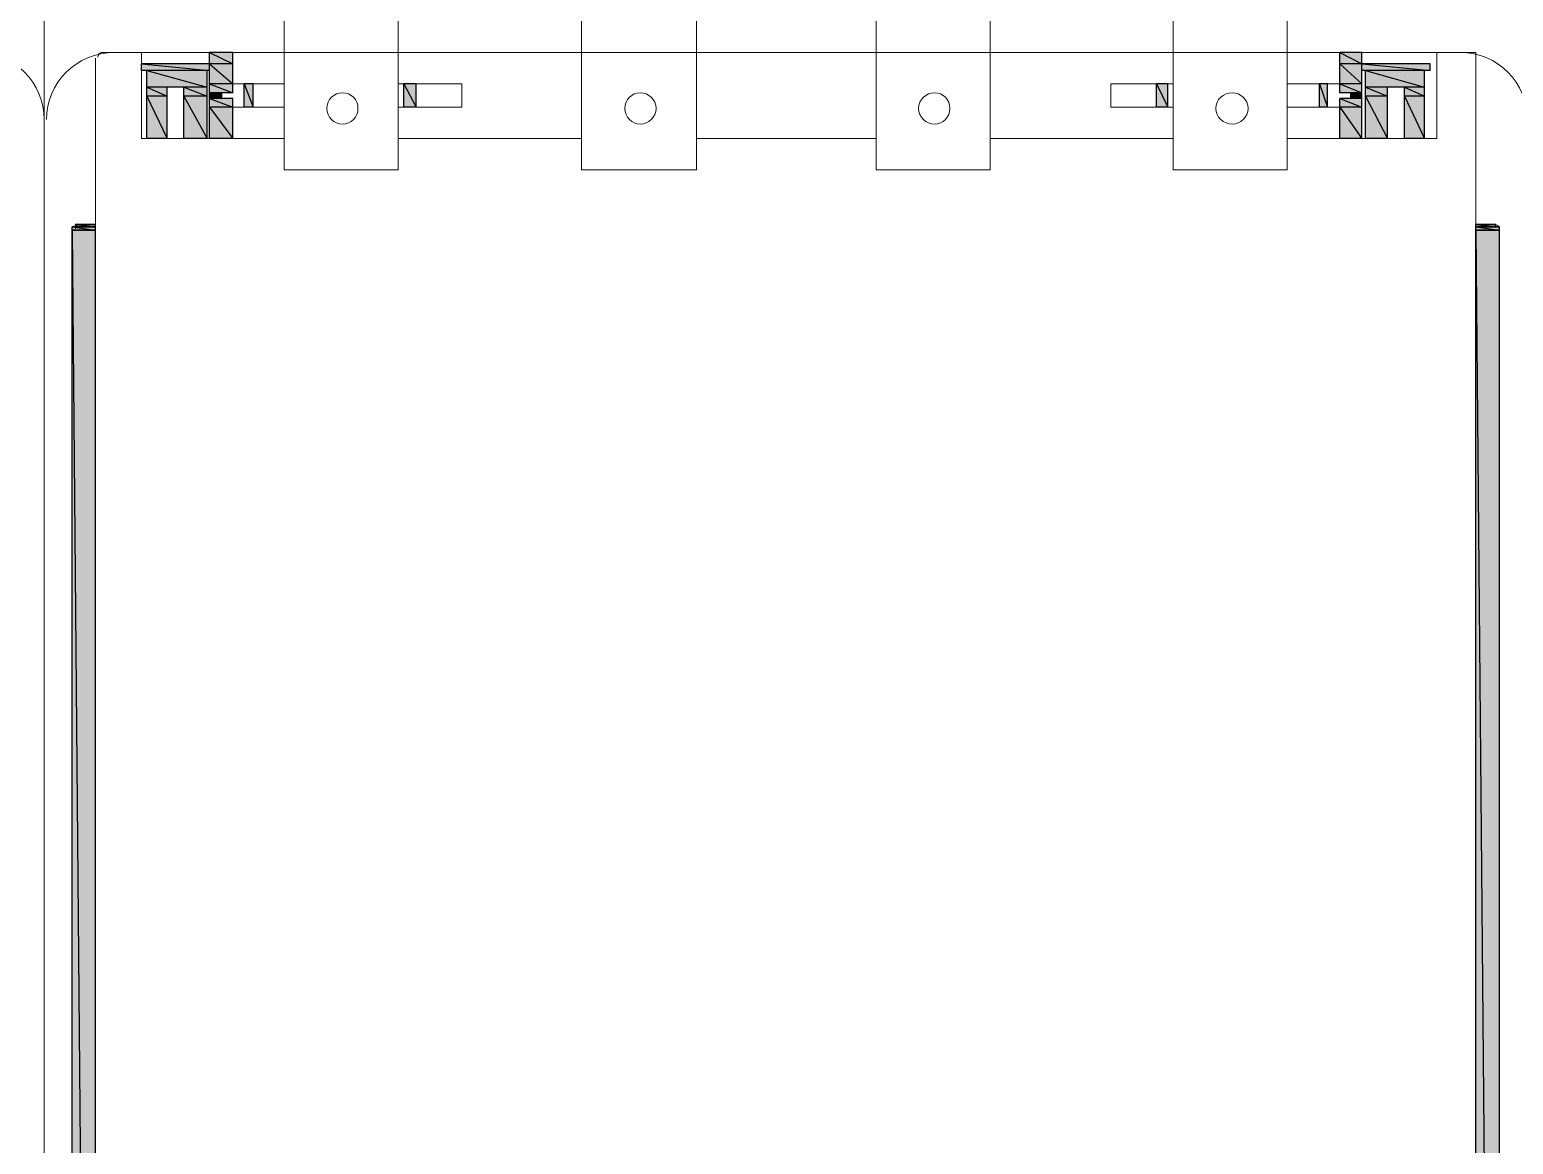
# Model space of a CAD drawing. Header units: millimetres. Extents: x 40 to 176, y -32 to 59.
# Drawn here: x 106.335 to 108.191, y -3.827 to -2.433 of the extents above; entities that cross this region are included whole.
import ezdxf

# ---------------------------------------------------------------- set-up
doc = ezdxf.new("R2010")
doc.units = ezdxf.units.MM
doc.layers.add('15 - Quadro de medição', color=6, linetype='Continuous')

msp = doc.modelspace()

# ---------------------------------------------------------------- hatches: boundary and pattern name
at = {"layer": '15 - Quadro de medição', "true_color": 0x000007}
h = msp.add_hatch(color=7, dxfattribs=at)
h.paths.add_polyline_path([(106.5894, -2.4615), (106.5601, -2.4615), (106.5894, -2.4755)])
h.paths.add_polyline_path([(106.5601, -2.4615), (106.5894, -2.4755), (106.5601, -2.4755)])
h = msp.add_hatch(color=7, dxfattribs=at)
h.paths.add_polyline_path([(108.0015, -2.4615), (107.9736, -2.4615), (108.0015, -2.4755)])
h.paths.add_polyline_path([(107.9736, -2.4615), (108.0015, -2.4755), (107.9736, -2.4755)])
h = msp.add_hatch(color=7, dxfattribs=at)
h.paths.add_polyline_path([(106.5601, -2.4755), (106.4749, -2.4755), (106.5601, -2.4838)])
h.paths.add_polyline_path([(106.4749, -2.4755), (106.5601, -2.4838), (106.4749, -2.4838)])
h = msp.add_hatch(color=7, dxfattribs=at)
h.paths.add_polyline_path([(106.5573, -2.4838), (106.4818, -2.4838), (106.5573, -2.5048)])
h.paths.add_polyline_path([(106.4818, -2.4838), (106.5573, -2.5048), (106.4818, -2.5048)])
h = msp.add_hatch(color=7, dxfattribs=at)
h.paths.add_polyline_path([(106.5894, -2.4755), (106.5601, -2.4755), (106.5894, -2.5006)])
h.paths.add_polyline_path([(106.5601, -2.4755), (106.5894, -2.5006), (106.5601, -2.5006)])
h = msp.add_hatch(color=7, dxfattribs=at)
h.paths.add_polyline_path([(108.0015, -2.4755), (107.9736, -2.4755), (108.0015, -2.5006)])
h.paths.add_polyline_path([(107.9736, -2.4755), (108.0015, -2.5006), (107.9736, -2.5006)])
h = msp.add_hatch(color=7, dxfattribs=at)
h.paths.add_polyline_path([(108.0867, -2.4755), (108.0015, -2.4755), (108.0867, -2.4838)])
h.paths.add_polyline_path([(108.0015, -2.4755), (108.0867, -2.4838), (108.0015, -2.4838)])
h = msp.add_hatch(color=7, dxfattribs=at)
h.paths.add_polyline_path([(108.0797, -2.4838), (108.0057, -2.4838), (108.0797, -2.5048)])
h.paths.add_polyline_path([(108.0057, -2.4838), (108.0797, -2.5048), (108.0057, -2.5048)])
h = msp.add_hatch(color=7, dxfattribs=at)
h.paths.add_polyline_path([(106.507, -2.5048), (106.4818, -2.5048), (106.507, -2.516)])
h.paths.add_polyline_path([(106.4818, -2.5048), (106.507, -2.516), (106.4818, -2.516)])
h = msp.add_hatch(color=7, dxfattribs=at)
h.paths.add_polyline_path([(106.5573, -2.5048), (106.5279, -2.5048), (106.5573, -2.516)])
h.paths.add_polyline_path([(106.5279, -2.5048), (106.5573, -2.516), (106.5279, -2.516)])
h = msp.add_hatch(color=7, dxfattribs=at)
h.paths.add_polyline_path([(106.5894, -2.5006), (106.5601, -2.5006), (106.5894, -2.5118)])
h.paths.add_polyline_path([(106.5601, -2.5006), (106.5894, -2.5118), (106.5601, -2.5118)])
h = msp.add_hatch(color=7, dxfattribs=at)
h.paths.add_polyline_path([(106.6145, -2.5006), (106.6034, -2.5006), (106.6145, -2.5299)])
h.paths.add_polyline_path([(106.6034, -2.5006), (106.6145, -2.5299), (106.6034, -2.5299)])
h = msp.add_hatch(color=7, dxfattribs=at)
h.paths.add_polyline_path([(106.8185, -2.5006), (106.8031, -2.5006), (106.8185, -2.5299)])
h.paths.add_polyline_path([(106.8031, -2.5006), (106.8185, -2.5299), (106.8031, -2.5299)])
h = msp.add_hatch(color=7, dxfattribs=at)
h.paths.add_polyline_path([(107.7585, -2.5006), (107.7445, -2.5006), (107.7585, -2.5299)])
h.paths.add_polyline_path([(107.7445, -2.5006), (107.7585, -2.5299), (107.7445, -2.5299)])
h = msp.add_hatch(color=7, dxfattribs=at)
h.paths.add_polyline_path([(107.9582, -2.5006), (107.9484, -2.5006), (107.9582, -2.5299)])
h.paths.add_polyline_path([(107.9484, -2.5006), (107.9582, -2.5299), (107.9484, -2.5299)])
h = msp.add_hatch(color=7, dxfattribs=at)
h.paths.add_polyline_path([(108.0015, -2.5006), (107.9736, -2.5006), (108.0015, -2.5118)])
h.paths.add_polyline_path([(107.9736, -2.5006), (108.0015, -2.5118), (107.9736, -2.5118)])
h = msp.add_hatch(color=7, dxfattribs=at)
h.paths.add_polyline_path([(108.0336, -2.5048), (108.0057, -2.5048), (108.0336, -2.516)])
h.paths.add_polyline_path([(108.0057, -2.5048), (108.0336, -2.516), (108.0057, -2.516)])
h = msp.add_hatch(color=7, dxfattribs=at)
h.paths.add_polyline_path([(108.0797, -2.5048), (108.0546, -2.5048), (108.0797, -2.516)])
h.paths.add_polyline_path([(108.0546, -2.5048), (108.0797, -2.516), (108.0546, -2.516)])
h = msp.add_hatch(color=7, dxfattribs=at)
h.paths.add_polyline_path([(106.507, -2.516), (106.4818, -2.516), (106.507, -2.5691)])
h.paths.add_polyline_path([(106.4818, -2.516), (106.507, -2.5691), (106.4818, -2.5691)])
h = msp.add_hatch(color=7, dxfattribs=at)
h.paths.add_polyline_path([(106.5573, -2.516), (106.5279, -2.516), (106.5573, -2.5691)])
h.paths.add_polyline_path([(106.5279, -2.516), (106.5573, -2.5691), (106.5279, -2.5691)])
h = msp.add_hatch(color=7, dxfattribs=at)
h.paths.add_polyline_path([(106.5754, -2.5118), (106.5601, -2.5118), (106.5754, -2.5188)])
h.paths.add_polyline_path([(106.5601, -2.5118), (106.5754, -2.5188), (106.5601, -2.5188)])
h = msp.add_hatch(color=7, dxfattribs=at)
h.paths.add_polyline_path([(106.5894, -2.5188), (106.5601, -2.5188), (106.5894, -2.5299)])
h.paths.add_polyline_path([(106.5601, -2.5188), (106.5894, -2.5299), (106.5601, -2.5299)])
h = msp.add_hatch(color=7, dxfattribs=at)
h.paths.add_polyline_path([(108.0015, -2.5188), (107.9736, -2.5188), (108.0015, -2.5299)])
h.paths.add_polyline_path([(107.9736, -2.5188), (108.0015, -2.5299), (107.9736, -2.5299)])
h = msp.add_hatch(color=7, dxfattribs=at)
h.paths.add_polyline_path([(108.0015, -2.5118), (107.9876, -2.5118), (108.0015, -2.5188)])
h.paths.add_polyline_path([(107.9876, -2.5118), (108.0015, -2.5188), (107.9876, -2.5188)])
h = msp.add_hatch(color=7, dxfattribs=at)
h.paths.add_polyline_path([(108.0336, -2.516), (108.0057, -2.516), (108.0336, -2.5691)])
h.paths.add_polyline_path([(108.0057, -2.516), (108.0336, -2.5691), (108.0057, -2.5691)])
h = msp.add_hatch(color=7, dxfattribs=at)
h.paths.add_polyline_path([(108.0797, -2.516), (108.0546, -2.516), (108.0797, -2.5691)])
h.paths.add_polyline_path([(108.0546, -2.516), (108.0797, -2.5691), (108.0546, -2.5691)])
h = msp.add_hatch(color=7, dxfattribs=at)
h.paths.add_polyline_path([(106.5894, -2.5299), (106.5601, -2.5299), (106.5894, -2.5691)])
h.paths.add_polyline_path([(106.5601, -2.5299), (106.5894, -2.5691), (106.5601, -2.5691)])
h = msp.add_hatch(color=7, dxfattribs=at)
h.paths.add_polyline_path([(108.0015, -2.5299), (107.9736, -2.5299), (108.0015, -2.5691)])
h.paths.add_polyline_path([(107.9736, -2.5299), (108.0015, -2.5691), (107.9736, -2.5691)])
h = msp.add_hatch(color=7, dxfattribs=at)
h.paths.add_polyline_path([(106.4176, -2.6794), (106.3883, -2.6794), (106.4176, -2.6836)])
h.paths.add_polyline_path([(106.3883, -2.6794), (106.4176, -2.6836), (106.3883, -2.6836)])
h.paths.add_polyline_path([(106.4176, -2.6836), (106.3883, -2.6836)])
h.paths.add_polyline_path([(106.3883, -2.6836), (106.4176, -2.6836)])
h = msp.add_hatch(color=7, dxfattribs=at)
h.paths.add_polyline_path([(106.4176, -2.6836), (106.3883, -2.6836), (106.4176, -6.026)])
h.paths.add_polyline_path([(106.3883, -2.6836), (106.4176, -6.026), (106.3883, -6.026)])
h = msp.add_hatch(color=7, dxfattribs=at)
h.paths.add_polyline_path([(106.3925, -2.6766), (106.3966, -2.6766), (106.4176, -2.6766)])
h.paths.add_polyline_path([(106.3966, -2.6766), (106.4176, -2.6766)])
h.paths.add_polyline_path([(106.4176, -2.6766), (106.3966, -2.6766)])
h.paths.add_polyline_path([(106.4176, -2.6766), (106.3966, -2.6766)])
h.paths.add_polyline_path([(106.3966, -2.6766), (106.4176, -2.6766)])
h.paths.add_polyline_path([(106.4176, -2.6766), (106.3966, -2.6766)])
h = msp.add_hatch(color=7, dxfattribs=at)
h.paths.add_polyline_path([(106.4176, -2.6766), (106.3925, -2.6766), (106.4176, -2.6794)])
h.paths.add_polyline_path([(106.3925, -2.6766), (106.4176, -2.6794), (106.3925, -2.6794)])
h.paths.add_polyline_path([(106.4176, -2.6794), (106.3925, -2.6794)])
h.paths.add_polyline_path([(106.3925, -2.6794), (106.4176, -2.6794)])
h = msp.add_hatch(color=7, dxfattribs=at)
h.paths.add_polyline_path([(108.1691, -2.6766), (108.144, -2.6766)])
h.paths.add_polyline_path([(108.144, -2.6766), (108.1691, -2.6766)])
h.paths.add_polyline_path([(108.1691, -2.6766), (108.144, -2.6766)])
h.paths.add_polyline_path([(108.1691, -2.6766), (108.144, -2.6766), (108.1663, -2.6766)])
h = msp.add_hatch(color=7, dxfattribs=at)
h.paths.add_polyline_path([(108.1691, -2.6766), (108.144, -2.6766), (108.1691, -2.6794)])
h.paths.add_polyline_path([(108.144, -2.6766), (108.1691, -2.6794), (108.144, -2.6794)])
h.paths.add_polyline_path([(108.1691, -2.6794), (108.144, -2.6794)])
h.paths.add_polyline_path([(108.144, -2.6794), (108.1691, -2.6794)])
h = msp.add_hatch(color=7, dxfattribs=at)
h.paths.add_polyline_path([(108.1733, -2.6794), (108.144, -2.6794)])
h.paths.add_polyline_path([(108.1733, -2.6794), (108.144, -2.6794), (108.1691, -2.6794)])
h = msp.add_hatch(color=7, dxfattribs=at)
h.paths.add_polyline_path([(108.1733, -2.6794), (108.144, -2.6794), (108.1733, -2.6836)])
h.paths.add_polyline_path([(108.144, -2.6794), (108.1733, -2.6836), (108.144, -2.6836)])
h.paths.add_polyline_path([(108.1733, -2.6836), (108.144, -2.6836)])
h.paths.add_polyline_path([(108.144, -2.6836), (108.1733, -2.6836)])
h = msp.add_hatch(color=7, dxfattribs=at)
h.paths.add_polyline_path([(108.1733, -2.6836), (108.144, -2.6836), (108.1733, -6.026)])
h.paths.add_polyline_path([(108.144, -2.6836), (108.1733, -6.026), (108.144, -6.026)])

# ---------------------------------------------------------------- linework, layer by layer
at = {"layer": '15 - Quadro de medição', "color": 7, "linetype": 'Continuous', "lineweight": 20, "true_color": 0x000007}
for points in [[(106.7961, -2.6082), (106.7961, 2.0263), (106.6536, 2.0263), (106.6536, -2.6082)], [(107.1691, -2.6082), (107.1691, 2.0263), (107.0252, 2.0263), (107.0252, -2.6082)], [(107.5364, -2.6082), (107.5364, 2.0263), (107.3939, 2.0263), (107.3939, -2.6082)], [(107.9079, -2.6082), (107.9079, 2.0263), (107.7655, 2.0263), (107.7655, -2.6082)], [(104.5012, -2.319), (106.3533, -2.319), (106.3533, -6.026), (104.5012, -6.026)], [(106.3533, -2.319), (108.2082, -2.319), (108.2082, -6.026), (106.3533, -6.026)]]:
    msp.add_lwpolyline(points, close=True, dxfattribs=at)
for points in [[(106.4246, -2.4615), (108.144, -2.4615), (108.144, -6.026), (106.4176, -6.026), (106.4162, -6.026), (106.3533, -6.026)], [(106.4385, -2.4615), (108.123, -2.4615), (108.123, -2.4615)], [(106.5894, -2.4615), (106.4749, -2.4615), (106.4749, -2.5691)], [(106.5894, -2.4615), (106.5601, -2.4615), (106.5601, -2.5691)], [(106.5601, -2.4615), (106.5601, -2.4755), (106.5601, -2.4755)], [(106.5894, -2.4615), (106.5894, -2.5006), (106.5894, -2.5006)], [(108.0951, -2.4615), (108.0951, -2.5691), (108.0951, -2.5691)], [(106.4176, -6.026), (106.4176, -2.4685), (106.4176, -2.4685)], [(106.5601, -2.4755), (106.4749, -2.4755), (106.4749, -2.4755)], [(106.4749, -2.4755), (106.4749, -2.4838), (106.4749, -2.4838)], [(106.4749, -2.4838), (106.4818, -2.4838), (106.4818, -2.4838)], [(106.4818, -2.4838), (106.4818, -2.5691), (106.4818, -2.5691)], [(106.5573, -2.5691), (106.5573, -2.4838), (106.5601, -2.4838)], [(108.0015, -2.4755), (108.0867, -2.4755), (108.0867, -2.4755)], [(108.0057, -2.5691), (108.0057, -2.4838), (108.0015, -2.4838)], [(108.0797, -2.4838), (108.0797, -2.5691), (108.0797, -2.5691)], [(108.0867, -2.4838), (108.0797, -2.4838), (108.0797, -2.4838)], [(108.0867, -2.4755), (108.0867, -2.4838), (108.0867, -2.4838)], [(106.507, -2.5691), (106.507, -2.5048), (106.507, -2.5048)], [(106.507, -2.5048), (106.5279, -2.5048), (106.5279, -2.5048)], [(106.5279, -2.5048), (106.5279, -2.5691), (106.5279, -2.5691)], [(106.5894, -2.5299), (106.5894, -2.5188), (106.5754, -2.5188), (106.5754, -2.5118), (106.5894, -2.5118), (106.5894, -2.5006), (106.6034, -2.5006), (106.6034, -2.5299), (106.6145, -2.5299), (106.6145, -2.5006)], [(106.5894, -2.5006), (106.6536, -2.5006), (106.6536, -2.5006)], [(106.7961, -2.5006), (106.8757, -2.5006), (106.8757, -2.5299), (106.7961, -2.5299)], [(106.7961, -2.5006), (106.8031, -2.5006), (106.8031, -2.5299), (106.8185, -2.5299), (106.8185, -2.5006)], [(107.7655, -2.5006), (107.6872, -2.5006), (107.6872, -2.5299), (107.7655, -2.5299)], [(107.7655, -2.5006), (107.7585, -2.5006), (107.7585, -2.5299), (107.7445, -2.5299), (107.7445, -2.5006)], [(107.9736, -2.5006), (107.9079, -2.5006), (107.9079, -2.5006)], [(107.9736, -2.5299), (107.9736, -2.5188), (107.9876, -2.5188), (107.9876, -2.5118), (107.9736, -2.5118), (107.9736, -2.5006), (107.9582, -2.5006), (107.9582, -2.5299), (107.9484, -2.5299), (107.9484, -2.5006)], [(108.0336, -2.5048), (108.0336, -2.5691), (108.0336, -2.5691)], [(108.0546, -2.5048), (108.0336, -2.5048), (108.0336, -2.5048)], [(108.0797, -2.5691), (108.0546, -2.5691), (108.0546, -2.5048)], [(106.5894, -2.5299), (106.5894, -2.5691), (106.5894, -2.5691)], [(106.6536, -2.5299), (106.5894, -2.5299), (106.5894, -2.5299)], [(107.9079, -2.5299), (107.9736, -2.5299), (107.9736, -2.5299)], [(107.9736, -2.5299), (107.9736, -2.5691), (107.9736, -2.5691)], [(106.3533, -2.5481), (106.3533, -6.026), (104.5012, -6.026), (104.5012, -2.5481)], [(108.2082, -2.5481), (108.2082, -6.026), (106.3533, -6.026), (106.3533, -2.5481)], [(106.6536, -2.5691), (106.4749, -2.5691), (106.4749, -2.5691)], [(106.4818, -2.5691), (106.507, -2.5691), (106.507, -2.5691)], [(106.5279, -2.5691), (106.5573, -2.5691), (106.5573, -2.5691)], [(107.0252, -2.5691), (106.7961, -2.5691), (106.7961, -2.5691)], [(107.3939, -2.5691), (107.1691, -2.5691), (107.1691, -2.5691)], [(107.7655, -2.5691), (107.5364, -2.5691), (107.5364, -2.5691)], [(108.0951, -2.5691), (107.9079, -2.5691), (107.9079, -2.5691)], [(108.0336, -2.5691), (108.0057, -2.5691), (108.0057, -2.5691)], [(106.3883, -2.6836), (106.3883, -6.026), (106.4176, -6.026), (106.3743, -6.026)], [(106.3966, -2.6766), (106.4176, -2.6766), (106.4176, -2.6766)], [(108.1663, -2.6766), (108.144, -2.6766), (108.144, -2.6766)], [(108.144, -6.026), (108.1733, -6.026), (108.1733, -2.6836)]]:
    msp.add_lwpolyline(points, dxfattribs=at)
at = {"layer": '15 - Quadro de medição', "color": 7, "linetype": 'Continuous', "lineweight": -2, "true_color": 0x000007}
for points in [[(106.5894, -2.4615), (106.5601, -2.4615), (106.5894, -2.4755)], [(106.5601, -2.4615), (106.5894, -2.4755), (106.5601, -2.4755)], [(108.0015, -2.4615), (107.9736, -2.4615), (108.0015, -2.4755)], [(107.9736, -2.4615), (108.0015, -2.4755), (107.9736, -2.4755)], [(106.5601, -2.4755), (106.4749, -2.4755), (106.5601, -2.4838)], [(106.4749, -2.4755), (106.5601, -2.4838), (106.4749, -2.4838)], [(106.5573, -2.4838), (106.4818, -2.4838), (106.5573, -2.5048)], [(106.4818, -2.4838), (106.5573, -2.5048), (106.4818, -2.5048)], [(106.5894, -2.4755), (106.5601, -2.4755), (106.5894, -2.5006)], [(106.5601, -2.4755), (106.5894, -2.5006), (106.5601, -2.5006)], [(108.0015, -2.4755), (107.9736, -2.4755), (108.0015, -2.5006)], [(107.9736, -2.4755), (108.0015, -2.5006), (107.9736, -2.5006)], [(108.0867, -2.4755), (108.0015, -2.4755), (108.0867, -2.4838)], [(108.0015, -2.4755), (108.0867, -2.4838), (108.0015, -2.4838)], [(108.0797, -2.4838), (108.0057, -2.4838), (108.0797, -2.5048)], [(108.0057, -2.4838), (108.0797, -2.5048), (108.0057, -2.5048)], [(106.507, -2.5048), (106.4818, -2.5048), (106.507, -2.516)], [(106.4818, -2.5048), (106.507, -2.516), (106.4818, -2.516)], [(106.5573, -2.5048), (106.5279, -2.5048), (106.5573, -2.516)], [(106.5279, -2.5048), (106.5573, -2.516), (106.5279, -2.516)], [(106.5894, -2.5006), (106.5601, -2.5006), (106.5894, -2.5118)], [(106.5601, -2.5006), (106.5894, -2.5118), (106.5601, -2.5118)], [(106.6145, -2.5006), (106.6034, -2.5006), (106.6145, -2.5299)], [(106.6034, -2.5006), (106.6145, -2.5299), (106.6034, -2.5299)], [(106.8185, -2.5006), (106.8031, -2.5006), (106.8185, -2.5299)], [(106.8031, -2.5006), (106.8185, -2.5299), (106.8031, -2.5299)], [(107.7585, -2.5006), (107.7445, -2.5006), (107.7585, -2.5299)], [(107.7445, -2.5006), (107.7585, -2.5299), (107.7445, -2.5299)], [(107.9582, -2.5006), (107.9484, -2.5006), (107.9582, -2.5299)], [(107.9484, -2.5006), (107.9582, -2.5299), (107.9484, -2.5299)], [(108.0015, -2.5006), (107.9736, -2.5006), (108.0015, -2.5118)], [(107.9736, -2.5006), (108.0015, -2.5118), (107.9736, -2.5118)], [(108.0336, -2.5048), (108.0057, -2.5048), (108.0336, -2.516)], [(108.0057, -2.5048), (108.0336, -2.516), (108.0057, -2.516)], [(108.0797, -2.5048), (108.0546, -2.5048), (108.0797, -2.516)], [(108.0546, -2.5048), (108.0797, -2.516), (108.0546, -2.516)], [(106.507, -2.516), (106.4818, -2.516), (106.507, -2.5691)], [(106.4818, -2.516), (106.507, -2.5691), (106.4818, -2.5691)], [(106.5573, -2.516), (106.5279, -2.516), (106.5573, -2.5691)], [(106.5279, -2.516), (106.5573, -2.5691), (106.5279, -2.5691)], [(106.5754, -2.5118), (106.5601, -2.5118), (106.5754, -2.5188)], [(106.5601, -2.5118), (106.5754, -2.5188), (106.5601, -2.5188)], [(106.5894, -2.5188), (106.5601, -2.5188), (106.5894, -2.5299)], [(106.5601, -2.5188), (106.5894, -2.5299), (106.5601, -2.5299)], [(108.0015, -2.5188), (107.9736, -2.5188), (108.0015, -2.5299)], [(107.9736, -2.5188), (108.0015, -2.5299), (107.9736, -2.5299)], [(108.0015, -2.5118), (107.9876, -2.5118), (108.0015, -2.5188)], [(107.9876, -2.5118), (108.0015, -2.5188), (107.9876, -2.5188)], [(108.0336, -2.516), (108.0057, -2.516), (108.0336, -2.5691)], [(108.0057, -2.516), (108.0336, -2.5691), (108.0057, -2.5691)], [(108.0797, -2.516), (108.0546, -2.516), (108.0797, -2.5691)], [(108.0546, -2.516), (108.0797, -2.5691), (108.0546, -2.5691)], [(106.5894, -2.5299), (106.5601, -2.5299), (106.5894, -2.5691)], [(106.5601, -2.5299), (106.5894, -2.5691), (106.5601, -2.5691)], [(108.0015, -2.5299), (107.9736, -2.5299), (108.0015, -2.5691)], [(107.9736, -2.5299), (108.0015, -2.5691), (107.9736, -2.5691)], [(106.3925, -2.6794), (106.4176, -2.6794), (106.3883, -2.6794)], [(106.4176, -2.6794), (106.3883, -2.6794), (106.4176, -2.6836)], [(106.3883, -2.6794), (106.4176, -2.6836), (106.3883, -2.6836)], [(106.4176, -2.6836), (106.3883, -2.6836)], [(106.3883, -2.6836), (106.4176, -2.6836), (106.4176, -2.6836)], [(106.4176, -2.6836), (106.3883, -2.6836), (106.4176, -6.026)], [(106.3883, -2.6836), (106.4176, -6.026), (106.3883, -6.026)], [(106.3925, -2.6766), (106.3966, -2.6766), (106.4176, -2.6766)], [(106.3925, -2.6766), (106.4176, -2.6766), (106.4176, -2.6766)], [(106.4176, -2.6766), (106.4176, -2.6766), (106.3925, -2.6766)], [(106.4176, -2.6766), (106.3925, -2.6766), (106.4176, -2.6794)], [(106.3925, -2.6766), (106.4176, -2.6794), (106.3925, -2.6794)], [(106.4176, -2.6794), (106.3925, -2.6794)], [(106.3925, -2.6794), (106.4176, -2.6794), (106.4176, -2.6794)], [(106.4176, -2.6794), (106.3925, -2.6794)], [(106.3966, -2.6766), (106.4176, -2.6766), (106.4176, -2.6766)], [(106.4176, -2.6766), (106.4176, -2.6766), (106.3966, -2.6766)], [(106.4176, -2.6766), (106.3966, -2.6766)], [(106.3966, -2.6766), (106.4176, -2.6766), (106.4176, -2.6766)], [(106.4176, -2.6766), (106.4176, -2.6766), (106.3966, -2.6766)], [(108.144, -2.6766), (108.1663, -2.6766), (108.1663, -2.6766)], [(108.1663, -2.6766), (108.1663, -2.6766), (108.144, -2.6766)], [(108.1663, -2.6766), (108.144, -2.6766)], [(108.144, -2.6766), (108.1663, -2.6766), (108.1663, -2.6766)], [(108.1691, -2.6766), (108.144, -2.6766)], [(108.144, -2.6766), (108.1691, -2.6766), (108.1691, -2.6766)], [(108.1691, -2.6766), (108.1691, -2.6766), (108.144, -2.6766)], [(108.1691, -2.6766), (108.144, -2.6766), (108.1663, -2.6766)], [(108.1691, -2.6766), (108.144, -2.6766), (108.1691, -2.6794)], [(108.144, -2.6766), (108.1691, -2.6794), (108.144, -2.6794)], [(108.1691, -2.6794), (108.144, -2.6794)], [(108.144, -2.6794), (108.1691, -2.6794), (108.1691, -2.6794)], [(108.1733, -2.6794), (108.1733, -2.6794), (108.144, -2.6794)], [(108.1733, -2.6794), (108.144, -2.6794), (108.1691, -2.6794)], [(108.1733, -2.6794), (108.144, -2.6794), (108.1733, -2.6836)], [(108.144, -2.6794), (108.1733, -2.6836), (108.144, -2.6836)], [(108.1733, -2.6836), (108.144, -2.6836)], [(108.144, -2.6836), (108.1733, -2.6836), (108.1733, -2.6836)], [(108.1733, -2.6836), (108.144, -2.6836), (108.1733, -6.026)], [(108.144, -2.6836), (108.1733, -6.026), (108.144, -6.026)]]:
    msp.add_lwpolyline(points, close=True, dxfattribs=at)
at = {"layer": '15 - Quadro de medição', "color": 7, "linetype": 'Continuous', "lineweight": 20, "true_color": 0x000007}
for points in [[(106.3533, -2.5453), (106.3533, -2.4992), (106.3156, -2.4615), (106.2695, -2.4615)], [(106.4413, -2.4615), (106.3938, -2.4615), (106.3561, -2.4992), (106.3561, -2.5453)], [(106.426, -2.4615), (106.4232, -2.4615), (106.4204, -2.4643), (106.4204, -2.4671)], [(108.2082, -2.5453), (108.2082, -2.4992), (108.1719, -2.4615), (108.1244, -2.4615)], [(106.398, -2.6766), (106.3952, -2.6766), (106.3925, -2.678), (106.3925, -2.6822)], [(108.1733, -2.6822), (108.1733, -2.678), (108.1705, -2.6766), (108.1677, -2.6766)]]:
    msp.add_open_spline(points, degree=3, dxfattribs=at)
for points in [[(106.7458, -2.5313), (106.7458, -2.5202), (106.7375, -2.5118), (106.7263, -2.5118), (106.7263, -2.5118), (106.7165, -2.5118), (106.7067, -2.5202), (106.7067, -2.5313), (106.7067, -2.5313), (106.7067, -2.5425), (106.7165, -2.5509), (106.7263, -2.5509), (106.7263, -2.5509), (106.7375, -2.5509), (106.7458, -2.5425), (106.7458, -2.5313)], [(107.1188, -2.5313), (107.1188, -2.5202), (107.109, -2.5118), (107.0992, -2.5118), (107.0992, -2.5118), (107.088, -2.5118), (107.0797, -2.5202), (107.0797, -2.5313), (107.0797, -2.5313), (107.0797, -2.5425), (107.088, -2.5509), (107.0992, -2.5509), (107.0992, -2.5509), (107.109, -2.5509), (107.1188, -2.5425), (107.1188, -2.5313)], [(107.4861, -2.5313), (107.4861, -2.5202), (107.4777, -2.5118), (107.4666, -2.5118), (107.4666, -2.5118), (107.4568, -2.5118), (107.447, -2.5202), (107.447, -2.5313), (107.447, -2.5313), (107.447, -2.5425), (107.4568, -2.5509), (107.4666, -2.5509), (107.4666, -2.5509), (107.4777, -2.5509), (107.4861, -2.5425), (107.4861, -2.5313)], [(107.859, -2.5313), (107.859, -2.5202), (107.8493, -2.5118), (107.8395, -2.5118), (107.8395, -2.5118), (107.8283, -2.5118), (107.8185, -2.5202), (107.8185, -2.5313), (107.8185, -2.5313), (107.8185, -2.5425), (107.8283, -2.5509), (107.8395, -2.5509), (107.8395, -2.5509), (107.8493, -2.5509), (107.859, -2.5425), (107.859, -2.5313)]]:
    msp.add_open_spline(points, degree=3, knots=[0, 0, 0, 0, 0.0625, 0.0625, 0.0625, 0.062501, 0.125, 0.125, 0.125, 0.125001, 0.1875, 0.1875, 0.1875, 0.187501, 1, 1, 1, 1], dxfattribs=at)

doc.saveas('drawing.dxf')
